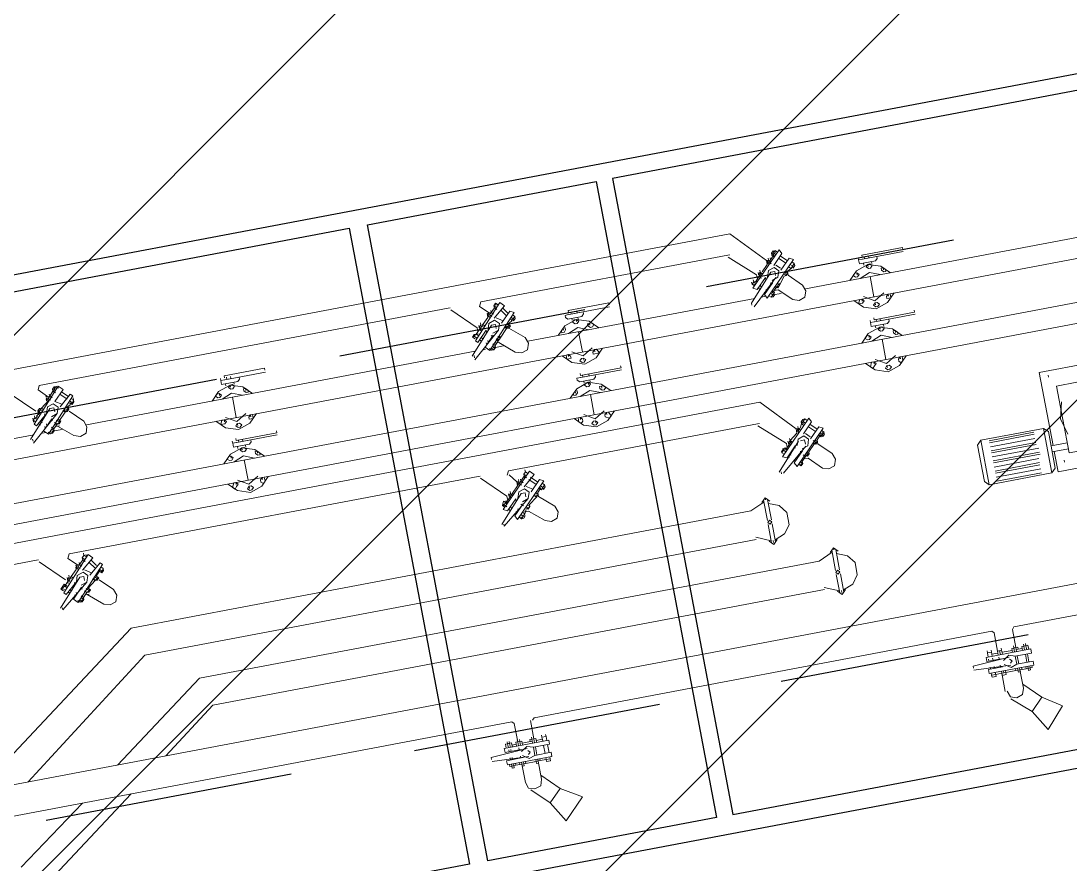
# Model space of a CAD drawing. Extents: x 407440 to 411585, y 6041728 to 6045069.
# Drawn here: x 410378.45 to 410407.67, y 6044290.79 to 6044314.26 of the extents above; entities that cross this region are included whole.
import ezdxf

# ---------------------------------------------------------------- set-up
doc = ezdxf.new("R2010")
doc.units = 0
doc.header["$LTSCALE"] = 5
doc.linetypes.add('foc-TIELINE', pattern=[1.875, 1.25, -0.625])
doc.layers.add('C-WS-T', color=13, linetype='Continuous', lineweight=9)
doc.layers.add('P-PROPOSED-EXISTING-H', color=59, linetype='Continuous')
doc.layers.add('T-TIE', color=201, linetype='foc-TIELINE')
doc.styles.add('80CG', font='ARIALN.TTF', dxfattribs={"height": 10})
doc.dimstyles.new('Compass 5 000', dxfattribs={"dimscale": 5, "dimtxt": 9, "dimasz": 2, "dimexe": 0.2, "dimexo": 0.0625, "dimgap": 0.5, "dimtad": 0, "dimtih": 1, "dimtoh": 1, "dimzin": 0, "dimdsep": 46, "dimtxsty": '80CG', "dimcen": 0.1, "dimse1": 1, "dimse2": 1, "dimclrd": 256, "dimclrt": 256, "dimaunit": 1, "dimadec": 4, "dimazin": 0, "dimtfac": 0.06, "dimtofl": 0, "dimtmove": 0, "dimatfit": 1, "dimfxl": 0.2, "dimtolj": 1, "dimtzin": 0, "dimlwd": -1, "dimarcsym": 0})

# ---------------------------------------------------------------- blocks, each defined once
blk = doc.blocks.new('P-RIG-877')
at = {"layer": 'T-TIE', "linetype": 'ByBlock', "lineweight": 25}
for points in [[(-6.8196, -25.5561), (-5.7404, -25.5561), (-5.7404, -13.2258), (-9.5405, -13.2258), (-9.5405, -25.5561), (-8.4613, -25.5561)], [(-8.7598, -16.406), (-8.7598, -15.0053)], [(-6.5211, -15.0053), (-6.5211, -16.406)], [(-8.7598, -18.484), (-8.7598, -17.0948)], [(-6.5211, -17.0948), (-6.5211, -18.484)], [(-8.7598, -20.5735), (-8.7598, -19.1843)], [(-6.5211, -19.1843), (-6.5211, -20.5735)]]:
    blk.add_lwpolyline(points, dxfattribs=at)
for points in [[(-5.8437, -16.8078), (-5.8437, -13.3291), (-9.4486, -13.3291), (-9.4486, -16.8078)], [(-5.8437, -18.197), (-9.4486, -18.197), (-9.4486, -16.8996), (-5.8437, -16.8996)], [(-5.8437, -22.2611), (-9.4486, -22.2611), (-9.4486, -18.3003), (-5.8437, -18.3003)]]:
    blk.add_lwpolyline(points, close=True, dxfattribs=at)
at = {"layer": 'T-TIE', "linetype": 'ByBlock', "lineweight": 5}
for points in [[(-8.645, -15.8664), (-8.645, -13.3291)], [(-8.5302, -22.0889), (-8.5302, -13.3291)], [(-8.2891, -22.0545), (-8.2891, -13.3291)], [(-8.1743, -21.9397), (-8.1743, -13.3291)], [(-7.5314, -14.592), (-7.5314, -14.6839)], [(-7.4969, -14.6839), (-7.4969, -14.592)], [(-7.3821, -14.7068), (-7.4051, -14.6839), (-7.6117, -14.6839), (-7.6347, -14.7068)], [(-7.6347, -15.0627), (-7.3821, -15.0627), (-7.3821, -14.7068), (-7.6347, -14.7068), (-7.6347, -15.0627), (-7.6117, -15.0857), (-7.4051, -15.0857), (-7.3821, -15.0627)], [(-7.6232, -15.0168), (-7.6232, -14.7642)], [(-7.6117, -15.0168), (-7.6117, -14.7642)], [(-7.5888, -15.0168), (-7.5888, -14.7642)], [(-7.5658, -15.0168), (-7.5658, -14.7642)], [(-7.5543, -15.0168), (-7.5543, -14.7642)], [(-7.5314, -15.0168), (-7.5314, -14.7527)], [(-7.5084, -15.0168), (-7.5084, -14.7527)], [(-7.4969, -15.0168), (-7.4969, -14.7527)], [(-7.474, -15.0168), (-7.474, -14.7642)], [(-7.451, -15.0168), (-7.451, -14.7642)], [(-7.4395, -15.0168), (-7.4395, -14.7642)], [(-7.4166, -15.0168), (-7.4166, -14.7642)], [(-7.3936, -15.0168), (-7.3936, -14.7642)], [(-6.4637, -15.0512), (-6.4407, -15.0512), (-6.4637, -15.0512), (-6.4637, -15.0168)], [(-6.4177, -15.1775), (-6.4177, -15.2579), (-6.4407, -15.2579), (-6.4407, -15.0053), (-6.4177, -15.0053), (-6.4177, -15.0972)], [(-6.3718, -15.0972), (-6.3718, -15.0053), (-6.3488, -15.0053), (-6.3488, -15.2579), (-6.3718, -15.2579), (-6.3718, -15.1775)], [(-6.3488, -15.0972), (-6.3374, -15.0972), (-6.3259, -15.0972), (-6.3259, -15.0857), (-6.3374, -15.0857), (-6.3374, -15.0512), (-6.3374, -15.0168), (-6.3488, -15.0168), (-6.3374, -15.0168)], [(-6.257, -15.0857), (-6.1652, -14.9938)], [(-6.5785, -15.0742), (-6.567, -15.0857), (-6.4637, -15.0857), (-6.4407, -15.0857)], [(-6.4637, -15.0283), (-6.4751, -15.0283)], [(-6.4637, -15.0398), (-6.4751, -15.0398)], [(-6.4407, -15.0398), (-6.4637, -15.0398), (-6.4637, -15.0283), (-6.4407, -15.0283)], [(-6.4522, -15.166), (-6.4522, -15.1086), (-6.4637, -15.1086), (-6.4637, -15.0742), (-6.4522, -15.0742)], [(-6.4522, -15.0857), (-6.4522, -15.0512), (-6.4407, -15.0512)], [(-6.3718, -15.0283), (-6.4177, -15.0283)], [(-6.3718, -15.0398), (-6.4177, -15.0398)], [(-6.3488, -15.0283), (-6.3374, -15.0283), (-6.3259, -15.0283), (-6.3259, -15.0398), (-6.3374, -15.0398), (-6.3488, -15.0398)], [(-6.3374, -15.0512), (-6.3488, -15.0512)], [(-6.3488, -15.0742), (-6.3374, -15.0742), (-6.3374, -15.1086)], [(-6.1881, -15.166), (-6.0963, -15.0627)], [(-6.4751, -15.0857), (-6.4637, -15.0857), (-6.4637, -15.0972), (-6.4407, -15.0972)], [(-6.4637, -15.0972), (-6.4751, -15.0972)], [(-6.4637, -15.1086), (-6.4407, -15.1086)], [(-6.3833, -15.166), (-6.3603, -15.1316), (-6.3718, -15.0972), (-6.4177, -15.0972), (-6.4292, -15.1316), (-6.4062, -15.166)], [(-6.3718, -15.0857), (-6.4177, -15.0857)], [(-6.3948, -15.3383), (-6.4062, -15.3383), (-6.4177, -15.1316)], [(-6.3833, -15.1316), (-6.3948, -15.1201), (-6.4062, -15.1316)], [(-6.3718, -15.1316), (-6.3833, -15.3383)], [(-6.234, -15.1775), (-6.1996, -15.166), (-6.1881, -15.1316), (-6.1996, -15.0972), (-6.234, -15.0857), (-6.3374, -15.0857), (-6.3488, -15.0857)], [(-6.3488, -15.1086), (-6.3374, -15.1086), (-6.3374, -15.166), (-6.3259, -15.166), (-6.3259, -15.189), (-6.3374, -15.189), (-6.3374, -15.2234), (-6.3488, -15.2234)], [(-6.5785, -15.2005), (-6.567, -15.189), (-6.4637, -15.189), (-6.4637, -15.166), (-6.4407, -15.166)], [(-6.4751, -15.189), (-6.4637, -15.189), (-6.4637, -15.166), (-6.4751, -15.166)], [(-6.4637, -15.1775), (-6.4407, -15.1775)], [(-6.4637, -15.189), (-6.4407, -15.189), (-6.4637, -15.189)], [(-6.4407, -15.2234), (-6.4522, -15.2234), (-6.4522, -15.189)], [(-6.4177, -15.189), (-6.4292, -15.189)], [(-6.3718, -15.189), (-6.3833, -15.189)], [(-6.234, -15.189), (-6.3374, -15.189), (-6.3488, -15.189), (-6.3374, -15.189), (-6.3374, -15.166), (-6.3488, -15.166)], [(-6.3488, -15.1775), (-6.3374, -15.1775)], [(-6.4637, -15.2234), (-6.4751, -15.2234)], [(-6.4637, -15.2464), (-6.4751, -15.2464)], [(-6.4407, -15.2234), (-6.4637, -15.2234), (-6.4407, -15.2234)], [(-6.4637, -15.2464), (-6.4407, -15.2464), (-6.4637, -15.2464)], [(-6.4177, -15.2234), (-6.4292, -15.2234)], [(-6.4177, -15.2464), (-6.4292, -15.2464)], [(-6.3718, -15.2234), (-6.3833, -15.2234)], [(-6.3718, -15.2464), (-6.3833, -15.2464)], [(-6.3374, -15.2234), (-6.3488, -15.2234), (-6.3374, -15.2234)], [(-8.7713, -15.2923), (-8.7713, -15.5219)], [(-8.7483, -15.5219), (-8.7483, -15.2923)], [(-8.4039, -15.2923), (-8.4039, -15.5219)], [(-8.3924, -15.5219), (-8.3924, -15.2923)], [(-8.7483, -15.5449), (-8.7483, -15.4416), (-8.7368, -15.4416), (-8.7254, -15.4531), (-8.7254, -15.5449), (-8.7483, -15.5449), (-8.7598, -15.5449)], [(-8.7254, -15.476), (-8.7139, -15.476)], [(-8.3924, -15.5449), (-8.3924, -15.4416), (-8.3809, -15.4416), (-8.3695, -15.4531), (-8.3695, -15.5449), (-8.3924, -15.5449), (-8.4039, -15.5449)], [(-8.3695, -15.476), (-8.358, -15.476)], [(-8.7254, -15.5219), (-8.7139, -15.5219)], [(-8.3695, -15.5219), (-8.358, -15.5219)], [(-8.668, -16.0386), (-8.668, -16.0156), (-8.5991, -15.9467), (-8.5876, -15.9123), (-8.5991, -15.8778), (-8.6335, -15.8664), (-8.668, -15.8778), (-8.7368, -15.9467), (-8.7483, -15.9467), (-8.7598, -15.9467), (-8.7713, -15.9238), (-8.7828, -15.9353)], [(-7.7151, -16.0501), (-7.7151, -16.0271), (-7.6462, -15.9582), (-7.6347, -15.9238), (-7.6462, -15.8893), (-7.6806, -15.8778), (-7.7151, -15.8893), (-7.7839, -15.9582), (-7.7954, -15.9582), (-7.8069, -15.9697)], [(-6.9573, -15.9697), (-6.9803, -15.9123), (-7.0262, -15.8778), (-7.0951, -15.8778), (-7.141, -15.9123), (-7.164, -15.9697)], [(-8.8516, -15.9697), (-8.8172, -15.9353)], [(-8.8402, -15.9812), (-8.8057, -15.9467)], [(-8.7139, -16.0386), (-8.6565, -16.096), (-8.6335, -16.0845), (-8.8172, -15.9008), (-8.8287, -15.9238), (-8.7713, -15.9812)], [(-8.7713, -15.9238), (-8.7828, -15.9353), (-8.7713, -15.9238), (-8.7942, -15.9008), (-8.8057, -15.9123)], [(-8.7942, -15.9008), (-8.7828, -15.9008), (-8.7713, -15.9123), (-8.7828, -15.9123), (-8.7942, -15.9238)], [(-8.7598, -15.9467), (-8.7598, -15.9467)], [(-8.7368, -15.9582), (-8.7483, -15.9582), (-8.7598, -15.9582), (-8.7483, -15.9467), (-8.7368, -15.9582), (-8.7483, -15.9467), (-8.7598, -15.9467)], [(-7.8987, -15.9812), (-7.8643, -15.9467)], [(-7.761, -16.0501), (-7.7036, -16.1075), (-7.6806, -16.096), (-7.8643, -15.9123), (-7.8758, -15.9353), (-7.8184, -15.9927)], [(-7.8184, -15.9353), (-7.8299, -15.9467), (-7.8184, -15.9353), (-7.8413, -15.9123), (-7.8528, -15.9238)], [(-7.8299, -15.9353), (-7.8184, -15.9238), (-7.8299, -15.9123), (-7.8413, -15.9238)], [(-7.8299, -15.9238), (-7.8413, -15.9353)], [(-7.7839, -15.9812), (-7.7954, -15.9582), (-7.8069, -15.9582), (-7.8299, -15.9353), (-7.8299, -15.9467)], [(-8.8057, -16.0156), (-8.8631, -15.9582), (-8.8861, -15.9697)], [(-8.8746, -15.9812), (-8.8861, -15.9927), (-8.8746, -15.9812)], [(-8.8746, -15.9812), (-8.8861, -15.9927), (-8.8746, -16.0041), (-8.8631, -15.9927)], [(-8.8631, -16.0041), (-8.8746, -16.0156), (-8.8861, -16.0041), (-8.8746, -15.9927)], [(-8.8746, -16.0041), (-8.8631, -16.0156), (-8.8516, -16.0041), (-8.8631, -16.0156), (-8.8746, -16.0156)], [(-8.8516, -16.0041), (-8.8631, -16.0041), (-8.8402, -16.0271), (-8.8287, -16.0386), (-8.8172, -16.0271)], [(-8.8057, -16.0041), (-8.7828, -15.9812)], [(-8.7254, -16.0386), (-8.7368, -16.0041), (-8.7713, -15.9927), (-8.7942, -16.0156), (-8.7828, -16.0501), (-8.7483, -16.0615)], [(-8.7024, -16.0041), (-8.6909, -16.0041), (-8.6794, -16.0156), (-8.6909, -16.0271), (-8.6794, -16.0271), (-8.6909, -16.0041), (-8.7024, -16.0156), (-8.6909, -16.0041), (-8.7368, -15.9697), (-8.7368, -15.9582), (-8.7483, -15.9697)], [(-8.645, -16.0501), (-8.645, -16.0041)], [(-7.8528, -16.0271), (-7.9102, -15.9697), (-7.9332, -15.9812)], [(-7.9217, -15.9927), (-7.9332, -16.0041), (-7.9217, -15.9927)], [(-7.9217, -15.9927), (-7.9332, -16.0041)], [(-7.9102, -16.0156), (-7.9217, -16.0271), (-7.9332, -16.0156), (-7.9332, -16.0041), (-7.9217, -16.0156), (-7.9102, -16.0041)], [(-7.8873, -15.9927), (-7.8528, -15.9582)], [(-7.8528, -16.0156), (-7.8299, -15.9927)], [(-7.7725, -16.0501), (-7.7839, -16.0156), (-7.8184, -16.0041), (-7.8413, -16.0271), (-7.8299, -16.0615), (-7.7954, -16.073)], [(-7.8069, -15.9582), (-7.8069, -15.9582)], [(-7.7839, -15.9697), (-7.7954, -15.9582), (-7.8069, -15.9582)], [(-7.8069, -15.9812), (-7.7954, -15.9697), (-7.7839, -15.9697), (-7.7954, -15.9812), (-7.7839, -15.9812), (-7.7495, -16.0156), (-7.738, -16.0156), (-7.7265, -16.0271), (-7.738, -16.0386)], [(-7.1755, -15.9582), (-7.1984, -15.9812), (-7.1755, -16.0041)], [(-7.1869, -15.9812), (-7.1984, -15.9812)], [(-7.0721, -15.9697), (-7.1869, -15.9697)], [(-7.1869, -15.9927), (-7.0721, -15.9927)], [(-7.1755, -15.9927), (-7.141, -16.073)], [(-7.0492, -15.9697), (-6.9458, -15.9697)], [(-6.9458, -15.9927), (-7.0492, -15.9927)], [(-6.9918, -16.073), (-6.9573, -15.9927)], [(-6.9573, -16.0041), (-6.9344, -15.9812), (-6.9573, -15.9582)], [(-6.9458, -15.9812), (-6.9573, -15.9812)], [(-9.0239, -16.2223), (-8.8402, -16.0501), (-8.8402, -16.0386), (-8.8287, -16.0271)], [(-8.8402, -16.0271), (-8.8516, -16.0271)], [(-8.8516, -16.0386), (-8.8402, -16.0386), (-8.8287, -16.0501), (-8.8172, -16.0501), (-8.7828, -16.0845)], [(-8.8402, -16.0271), (-8.8402, -16.0271)], [(-8.8287, -16.0501), (-8.8402, -16.0501)], [(-8.8287, -16.0386), (-8.8287, -16.0501), (-8.8172, -16.0386)], [(-8.6105, -16.1763), (-8.622, -16.1763), (-8.7713, -16.0386), (-8.7713, -16.0156), (-8.7483, -16.0156)], [(-8.5991, -16.1649), (-8.7368, -16.0156)], [(-8.7139, -16.0501), (-8.7024, -16.0501)], [(-8.6794, -16.0156), (-8.6909, -16.0156)], [(-8.6565, -16.0615), (-8.645, -16.0501), (-8.645, -16.0386), (-8.6335, -16.0501), (-8.6335, -16.0615), (-8.6565, -16.0386), (-8.668, -16.0501), (-8.6565, -16.0501), (-8.6794, -16.0271)], [(-8.6335, -16.0615), (-8.645, -16.073), (-8.6335, -16.0615)], [(-8.071, -16.2338), (-7.8873, -16.0615), (-7.8873, -16.0501), (-7.8758, -16.0615), (-7.8873, -16.0615)], [(-7.9217, -16.0156), (-7.9102, -16.0271), (-7.8987, -16.0156), (-7.9102, -16.0271), (-7.8873, -16.0386), (-7.8873, -16.0501), (-7.8987, -16.0501)], [(-7.9217, -16.0271), (-7.9102, -16.0271), (-7.8987, -16.0156)], [(-7.8873, -16.0386), (-7.8873, -16.0386)], [(-7.8758, -16.0386), (-7.8873, -16.0501), (-7.8643, -16.0501), (-7.8758, -16.0615), (-7.8758, -16.0501)], [(-7.8758, -16.0615), (-7.8643, -16.0615), (-7.8299, -16.1075), (-7.8184, -16.1189), (-7.8299, -16.1189)], [(-7.7954, -16.0271), (-7.8184, -16.0271), (-7.8184, -16.0501)], [(-7.8184, -16.0615), (-7.6691, -16.1993)], [(-7.6576, -16.1763), (-7.7839, -16.0271)], [(-7.761, -16.0615), (-7.7495, -16.0615)], [(-7.7265, -16.0271), (-7.738, -16.0271), (-7.7495, -16.0271), (-7.738, -16.0156), (-7.7265, -16.0386), (-7.738, -16.0501)], [(-7.7036, -16.073), (-7.6921, -16.0615), (-7.6806, -16.073), (-7.7036, -16.0615), (-7.7151, -16.0615), (-7.7036, -16.0615), (-7.7265, -16.0386)], [(-7.6921, -16.0615), (-7.7036, -16.0615)], [(-8.7483, -16.1189), (-8.7713, -16.1189), (-8.8976, -16.2567)], [(-8.7598, -16.096), (-8.7713, -16.1075), (-8.7828, -16.096), (-8.7942, -16.096)], [(-8.7713, -16.1075), (-8.7828, -16.1075)], [(-8.7483, -16.096), (-8.7598, -16.1075), (-8.7713, -16.096)], [(-8.7598, -16.1075), (-8.7368, -16.1304), (-8.7368, -16.1189), (-8.7368, -16.1304), (-8.7368, -16.1419), (-8.7254, -16.1304)], [(-8.7024, -16.1534), (-8.6909, -16.1304), (-8.7483, -16.073), (-8.7368, -16.073)], [(-8.7139, -16.1075), (-8.7024, -16.1075)], [(-8.7024, -16.1189), (-8.6909, -16.1189)], [(-8.6794, -16.0845), (-8.6794, -16.073)], [(-8.668, -16.096), (-8.668, -16.0845)], [(-8.645, -16.1189), (-8.645, -16.096)], [(-7.7954, -16.1304), (-7.8184, -16.1304), (-7.9447, -16.2682)], [(-7.8299, -16.1075), (-7.8413, -16.1075)], [(-7.8069, -16.1075), (-7.8184, -16.1189), (-7.8069, -16.1189), (-7.8184, -16.1075)], [(-7.8069, -16.1189), (-7.7839, -16.1419), (-7.7839, -16.1304), (-7.7954, -16.1419), (-7.7839, -16.1534), (-7.7725, -16.1419)], [(-7.7495, -16.1649), (-7.738, -16.1419), (-7.7954, -16.0845)], [(-7.7839, -16.096), (-7.7839, -16.0845)], [(-7.761, -16.1189), (-7.7495, -16.1189)], [(-7.7495, -16.1304), (-7.738, -16.1304)], [(-7.7265, -16.096), (-7.7265, -16.0845)], [(-7.7151, -16.1075), (-7.7151, -16.096)], [(-7.6806, -16.073), (-7.6921, -16.0845), (-7.6806, -16.073)], [(-7.6806, -16.073), (-7.6921, -16.073)], [(-8.7483, -16.1419), (-8.7368, -16.1419), (-8.7254, -16.1534), (-8.7368, -16.1534)], [(-8.7368, -16.1419), (-8.7254, -16.1534), (-8.7139, -16.1419), (-8.7254, -16.1419)], [(-8.645, -17.4392), (-8.645, -16.1534)], [(-7.7725, -16.1649), (-7.761, -16.1534), (-7.7725, -16.1649), (-7.7839, -16.1534), (-7.7954, -16.1534), (-7.7725, -16.1649), (-7.7839, -16.1649)], [(-7.6576, -16.1878), (-7.6691, -16.1878)], [(-8.909, -16.2452), (-8.909, -16.2567)], [(-7.3017, -16.2912), (-7.3247, -16.2338), (-7.3706, -16.1993), (-7.4395, -16.1993), (-7.4854, -16.2338), (-7.5084, -16.2912)], [(-7.9561, -16.2567), (-7.9561, -16.2682)], [(-7.5199, -16.2797), (-7.5428, -16.3026), (-7.5199, -16.3256)], [(-7.5314, -16.3026), (-7.5428, -16.3026)], [(-7.4166, -16.2912), (-7.5314, -16.2912)], [(-7.3936, -16.2912), (-7.2903, -16.2912)], [(-7.3017, -16.3256), (-7.2788, -16.3026), (-7.3017, -16.2797)], [(-7.2903, -16.3026), (-7.3017, -16.3026)], [(-7.5314, -16.3141), (-7.4166, -16.3141)], [(-7.5199, -16.3141), (-7.4854, -16.3945)], [(-7.2903, -16.3141), (-7.3936, -16.3141)], [(-7.3362, -16.3945), (-7.3017, -16.3141)], [(-8.7713, -16.957), (-8.7713, -17.1867)], [(-8.7483, -17.1867), (-8.7483, -16.957)], [(-8.4039, -16.957), (-8.4039, -17.1867)], [(-8.3924, -17.1867), (-8.3924, -16.957)], [(-8.7254, -17.1407), (-8.7139, -17.1407)], [(-8.7254, -17.1752), (-8.7139, -17.1752)], [(-8.3695, -17.1407), (-8.358, -17.1407)], [(-8.3695, -17.1752), (-8.358, -17.1752)], [(-8.668, -17.6229), (-8.668, -17.6), (-8.5991, -17.5196), (-8.5876, -17.4852), (-8.5991, -17.4507), (-8.6335, -17.4392), (-8.668, -17.4507), (-8.7368, -17.5311), (-8.7483, -17.5311), (-8.7483, -17.5426), (-8.7368, -17.5426), (-8.7483, -17.554)], [(-7.7151, -17.6344), (-7.7151, -17.6114), (-7.6462, -17.5311), (-7.6347, -17.4966), (-7.6462, -17.4622), (-7.6806, -17.4507), (-7.7151, -17.4622), (-7.7839, -17.5426), (-7.7954, -17.5426), (-7.8069, -17.554), (-7.7954, -17.5426), (-7.8069, -17.5426), (-7.8299, -17.5196), (-7.8299, -17.5311)], [(-8.8057, -17.6), (-8.8631, -17.5311), (-8.8861, -17.554)], [(-8.8516, -17.5426), (-8.8172, -17.5196)], [(-8.8402, -17.554), (-8.8057, -17.5311)], [(-8.7139, -17.6229), (-8.6565, -17.6803), (-8.6335, -17.6574), (-8.8172, -17.4852), (-8.8287, -17.5081), (-8.7713, -17.5655)], [(-8.7598, -17.5311), (-8.7713, -17.5081), (-8.7828, -17.5081), (-8.7713, -17.5081), (-8.7942, -17.4852), (-8.8057, -17.4966)], [(-8.7942, -17.4852), (-8.7828, -17.4852), (-8.7713, -17.4966), (-8.7828, -17.4966), (-8.7942, -17.5081)], [(-8.7828, -17.5081), (-8.7713, -17.5081)], [(-8.7368, -17.5426), (-8.7368, -17.5311), (-8.7483, -17.5196), (-8.7483, -17.5311), (-8.7598, -17.5311), (-8.7483, -17.5196), (-8.7483, -17.5311), (-8.7368, -17.5426), (-8.6909, -17.5885), (-8.6794, -17.6), (-8.6909, -17.6)], [(-8.7598, -17.5311), (-8.7598, -17.5311)], [(-7.8987, -17.5655), (-7.8643, -17.5311)], [(-7.761, -17.6344), (-7.7036, -17.6918), (-7.6806, -17.6803), (-7.8643, -17.4966), (-7.8758, -17.5196), (-7.8184, -17.577)], [(-7.8184, -17.5196), (-7.8299, -17.5311), (-7.8184, -17.5196), (-7.8413, -17.4966), (-7.8528, -17.5081)], [(-7.8413, -17.4966), (-7.8299, -17.4966), (-7.8184, -17.5081), (-7.8299, -17.5081), (-7.8413, -17.5196)], [(-8.8746, -17.5655), (-8.8861, -17.577), (-8.8746, -17.5655)], [(-8.8746, -17.5655), (-8.8861, -17.577), (-8.8746, -17.577)], [(-8.8516, -17.577), (-8.8631, -17.5885), (-8.8746, -17.5885), (-8.8861, -17.577), (-8.8746, -17.5885), (-8.8631, -17.577)], [(-8.8631, -17.5885), (-8.8746, -17.5885), (-8.8631, -17.5885), (-8.8516, -17.577), (-8.8631, -17.5885), (-8.8402, -17.6114), (-8.8402, -17.6229), (-8.8287, -17.6344), (-8.8172, -17.6344), (-8.7828, -17.6688)], [(-8.8057, -17.5885), (-8.7828, -17.554)], [(-8.7254, -17.6229), (-8.7368, -17.5885), (-8.7713, -17.577), (-8.7942, -17.6), (-8.7828, -17.6344), (-8.7483, -17.6459)], [(-8.5991, -17.7492), (-8.7368, -17.5885)], [(-8.7024, -17.6), (-8.6909, -17.5885), (-8.7024, -17.5885), (-8.6909, -17.5885), (-8.6794, -17.6), (-8.6565, -17.6229), (-8.668, -17.6344), (-8.6565, -17.6229), (-8.6335, -17.6344), (-8.6335, -17.6459), (-8.645, -17.6574)], [(-8.645, -17.6229), (-8.645, -17.577)], [(-7.9217, -17.577), (-7.9332, -17.5885), (-7.9447, -17.5885)], [(-7.8528, -17.6114), (-7.9102, -17.5426), (-7.9332, -17.5655)], [(-7.9217, -17.577), (-7.9332, -17.5885), (-7.9217, -17.577)], [(-7.8987, -17.5885), (-7.9102, -17.6), (-7.9217, -17.6), (-7.9332, -17.5885), (-7.9217, -17.6), (-7.9102, -17.5885)], [(-7.8873, -17.577), (-7.8528, -17.5426)], [(-7.8528, -17.6), (-7.8299, -17.5655)], [(-7.7725, -17.6344), (-7.7839, -17.6), (-7.8184, -17.5885), (-7.8413, -17.6114), (-7.8299, -17.6459), (-7.7954, -17.6574)], [(-7.8069, -17.5426), (-7.8069, -17.5426)], [(-7.7954, -17.5426), (-7.8069, -17.5426)], [(-7.738, -17.6), (-7.7265, -17.6114), (-7.738, -17.6), (-7.7495, -17.6114), (-7.738, -17.6), (-7.7495, -17.6), (-7.7839, -17.554), (-7.7954, -17.5426), (-7.7839, -17.554), (-7.7954, -17.554), (-7.7839, -17.554), (-7.7954, -17.5655)], [(-8.909, -17.6574), (-8.8861, -17.6688), (-8.8402, -17.6229), (-8.8402, -17.6344), (-8.8287, -17.6344)], [(-8.8402, -17.6114), (-8.8516, -17.6114)], [(-8.8287, -17.6), (-8.8402, -17.6114), (-8.8287, -17.6229), (-8.8172, -17.6114)], [(-8.8402, -17.6114), (-8.8402, -17.6114)], [(-8.8287, -17.6229), (-8.8287, -17.6344), (-8.8172, -17.6229)], [(-8.7483, -17.6), (-8.7713, -17.6), (-8.7713, -17.6229), (-8.622, -17.7607)], [(-8.7139, -17.6344), (-8.7024, -17.6229)], [(-8.6909, -17.6114), (-8.6794, -17.6), (-8.6794, -17.6114)], [(-8.6565, -17.6229), (-8.645, -17.6229), (-8.6335, -17.6344), (-8.645, -17.6459)], [(-8.6565, -17.6344), (-8.645, -17.6344)], [(-8.6335, -17.6459), (-8.6335, -17.6344)], [(-7.9332, -17.6803), (-7.8873, -17.6459), (-7.8873, -17.6344), (-7.8758, -17.6459), (-7.8873, -17.6459)], [(-7.9102, -17.6), (-7.9217, -17.6), (-7.9102, -17.6), (-7.8987, -17.6), (-7.9102, -17.6), (-7.8873, -17.6229), (-7.8987, -17.6229)], [(-7.8873, -17.6344), (-7.8987, -17.6344)], [(-7.8758, -17.6114), (-7.8873, -17.6229), (-7.8758, -17.6344), (-7.8643, -17.6229)], [(-7.8873, -17.6229), (-7.8873, -17.6229)], [(-7.8758, -17.6344), (-7.8758, -17.6459), (-7.8643, -17.6344)], [(-7.8758, -17.6459), (-7.8643, -17.6459), (-7.8299, -17.6803)], [(-7.7954, -17.6114), (-7.8184, -17.6114), (-7.8184, -17.6344), (-7.6691, -17.7722)], [(-7.7839, -17.6), (-7.6576, -17.7607), (-7.6691, -17.7607)], [(-7.761, -17.6459), (-7.7495, -17.6344)], [(-7.7265, -17.6114), (-7.738, -17.6229), (-7.7265, -17.6114)], [(-7.7265, -17.6114), (-7.738, -17.6114)], [(-7.7036, -17.6574), (-7.6921, -17.6459), (-7.6921, -17.6344), (-7.6806, -17.6459), (-7.6806, -17.6574), (-7.7036, -17.6344), (-7.7151, -17.6459), (-7.7036, -17.6344), (-7.7265, -17.6229)], [(-8.7483, -17.7033), (-8.7713, -17.7033), (-8.8976, -17.8296)], [(-8.7598, -17.6803), (-8.7713, -17.6918), (-8.7828, -17.6803), (-8.7942, -17.6803)], [(-8.7713, -17.6574), (-8.7828, -17.6688), (-8.7713, -17.6803), (-8.7713, -17.6688)], [(-8.7713, -17.6918), (-8.7828, -17.6918)], [(-8.7483, -17.6803), (-8.7598, -17.6918), (-8.7713, -17.6803)], [(-8.7598, -17.6918), (-8.7368, -17.7148), (-8.7368, -17.7033), (-8.7368, -17.7148), (-8.7254, -17.7033)], [(-8.7024, -17.7262), (-8.6909, -17.7148), (-8.7483, -17.6574), (-8.7368, -17.6574)], [(-8.7139, -17.6918), (-8.7024, -17.6803)], [(-8.7024, -17.7033), (-8.6909, -17.6918)], [(-8.6794, -17.6574), (-8.6909, -17.6574)], [(-8.668, -17.6688), (-8.6794, -17.6688)], [(-8.645, -17.6918), (-8.645, -17.6803)], [(-7.9561, -17.6803), (-7.9332, -17.6918)], [(-7.8184, -17.6918), (-7.8069, -17.7033), (-7.8069, -17.6918), (-7.8184, -17.7033), (-7.8299, -17.6918), (-7.8413, -17.6918)], [(-7.8184, -17.7033), (-7.8299, -17.7033)], [(-7.8069, -17.7033), (-7.7839, -17.7262), (-7.7839, -17.7148), (-7.7954, -17.7262), (-7.7725, -17.7262)], [(-7.7495, -17.7492), (-7.738, -17.7262), (-7.7954, -17.6688), (-7.7839, -17.6688)], [(-7.761, -17.7033), (-7.7495, -17.7033)], [(-7.7265, -17.6688), (-7.738, -17.6688)], [(-7.7151, -17.6803), (-7.7265, -17.6803)], [(-7.6921, -17.6688), (-7.6806, -17.6574), (-7.6921, -17.6574)], [(-8.7139, -17.7262), (-8.7254, -17.7377), (-8.7368, -17.7148), (-8.7368, -17.7262), (-8.7254, -17.7377), (-8.7254, -17.7262), (-8.7139, -17.7148)], [(-8.645, -19.942), (-8.645, -17.7377)], [(-8.6105, -17.7492), (-8.622, -17.7492)], [(-7.7954, -17.7148), (-7.8184, -17.7148), (-7.9447, -17.8411)], [(-7.761, -17.7377), (-7.7725, -17.7492), (-7.7839, -17.7262), (-7.7954, -17.7377), (-7.7725, -17.7492), (-7.7725, -17.7377), (-7.761, -17.7262)], [(-7.7495, -17.7148), (-7.738, -17.7148)], [(-6.4751, -17.7722), (-6.4637, -17.7722), (-6.4637, -17.7492), (-6.4751, -17.7492)], [(-6.4407, -17.7492), (-6.4637, -17.7492), (-6.4407, -17.7492), (-6.4637, -17.7492), (-6.4637, -17.7722), (-6.4407, -17.7722), (-6.4522, -17.7722), (-6.4522, -17.8066), (-6.4637, -17.8066), (-6.4407, -17.8066)], [(-6.4177, -17.8985), (-6.4177, -17.9903), (-6.4407, -17.9903), (-6.4407, -17.7377), (-6.4177, -17.7377), (-6.4177, -17.8296)], [(-6.3718, -17.7492), (-6.4177, -17.7492)], [(-6.3718, -17.8296), (-6.3718, -17.7377), (-6.3488, -17.7377), (-6.3488, -17.9903), (-6.3718, -17.9903), (-6.3718, -17.8985)], [(-6.3488, -17.7492), (-6.3374, -17.7492), (-6.3488, -17.7492)], [(-6.3374, -17.7492), (-6.3259, -17.7492), (-6.3259, -17.7722), (-6.3374, -17.7722), (-6.3488, -17.7722), (-6.3374, -17.7722), (-6.3374, -17.8066), (-6.3488, -17.8066), (-6.3374, -17.8066), (-6.3374, -17.8411)], [(-6.3488, -17.7492), (-6.3374, -17.7492), (-6.3374, -17.7722)], [(-6.257, -17.8181), (-6.1652, -17.7262)], [(-6.5785, -17.7951), (-6.567, -17.8066)], [(-6.567, -17.8181), (-6.4637, -17.8181), (-6.4407, -17.8181)], [(-6.4751, -17.8181), (-6.4637, -17.8181), (-6.4637, -17.8296), (-6.4407, -17.8296)], [(-6.4522, -17.8411), (-6.4637, -17.8411), (-6.4637, -17.8066)], [(-6.3718, -17.7722), (-6.4177, -17.7722)], [(-6.3718, -17.8181), (-6.4177, -17.8181)], [(-6.3488, -17.7722), (-6.3374, -17.7722), (-6.3488, -17.7722)], [(-6.3488, -17.9099), (-6.3374, -17.9099), (-6.234, -17.9099), (-6.1996, -17.8985), (-6.1881, -17.864), (-6.1996, -17.8296), (-6.234, -17.8181), (-6.3374, -17.8181), (-6.3488, -17.8181)], [(-6.3374, -17.8181), (-6.3259, -17.8181), (-6.3259, -17.8296), (-6.3374, -17.8296)], [(-6.1881, -17.887), (-6.0963, -17.7951)], [(-8.909, -17.8296), (-8.909, -17.8411)], [(-7.9561, -17.8411), (-7.9561, -17.8525)], [(-6.4637, -17.8296), (-6.4751, -17.8296)], [(-6.4522, -17.887), (-6.4522, -17.8296)], [(-6.3833, -17.8985), (-6.3603, -17.864), (-6.3718, -17.8296), (-6.4177, -17.8296), (-6.4292, -17.864), (-6.4062, -17.8985)], [(-6.3948, -18.0707), (-6.4062, -18.0707), (-6.4177, -17.864)], [(-6.3833, -17.864), (-6.3948, -17.8525), (-6.4062, -17.864)], [(-6.3718, -17.864), (-6.3833, -18.0707)], [(-6.3488, -17.8296), (-6.3374, -17.8296), (-6.3374, -17.887)], [(-6.5785, -17.9214), (-6.567, -17.9099), (-6.4637, -17.9099), (-6.4407, -17.9099)], [(-6.4751, -17.9099), (-6.4637, -17.9099), (-6.4637, -17.8985), (-6.4407, -17.8985)], [(-6.4637, -17.8985), (-6.4751, -17.8985)], [(-6.4407, -17.887), (-6.4637, -17.887), (-6.4637, -17.9214), (-6.4407, -17.9214)], [(-6.4522, -17.9214), (-6.4522, -17.9444), (-6.4407, -17.9444), (-6.4637, -17.9444), (-6.4637, -17.9788), (-6.4407, -17.9788)], [(-6.4177, -17.9099), (-6.4292, -17.9099)], [(-6.3718, -17.9099), (-6.3833, -17.9099)], [(-6.3488, -17.9214), (-6.3374, -17.9214), (-6.3374, -17.887), (-6.3488, -17.887)], [(-6.3488, -17.8985), (-6.3374, -17.8985), (-6.3259, -17.8985), (-6.3259, -17.9099), (-6.3374, -17.9099)], [(-6.3374, -17.9214), (-6.3374, -17.9444), (-6.3488, -17.9444), (-6.3374, -17.9444), (-6.3374, -17.9788), (-6.3488, -17.9788)], [(-6.4637, -17.9559), (-6.4751, -17.9559)], [(-6.4637, -17.9673), (-6.4751, -17.9673)], [(-6.4407, -17.9559), (-6.4637, -17.9559), (-6.4637, -17.9673), (-6.4407, -17.9673)], [(-6.4177, -17.9559), (-6.4292, -17.9559)], [(-6.4177, -17.9673), (-6.4292, -17.9673)], [(-6.3718, -17.9559), (-6.3833, -17.9559)], [(-6.3718, -17.9673), (-6.3833, -17.9673)], [(-6.3488, -17.9559), (-6.3374, -17.9559), (-6.3259, -17.9559), (-6.3259, -17.9673), (-6.3374, -17.9673), (-6.3488, -17.9673)], [(-8.7713, -18.9088), (-8.7713, -19.1384)], [(-8.7483, -19.1384), (-8.7483, -18.9088)], [(-8.4039, -18.9088), (-8.4039, -19.1384)], [(-8.3924, -19.1384), (-8.3924, -18.9088)], [(-8.7483, -19.1613), (-8.7483, -19.058), (-8.7368, -19.058), (-8.7254, -19.0695), (-8.7254, -19.1613), (-8.7483, -19.1613), (-8.7598, -19.1613)], [(-8.7254, -19.0925), (-8.7139, -19.0925)], [(-8.3924, -19.1613), (-8.3924, -19.058), (-8.3809, -19.058), (-8.3695, -19.0695), (-8.3695, -19.1613), (-8.3924, -19.1613), (-8.4039, -19.1613)], [(-8.3695, -19.0925), (-8.358, -19.0925)], [(-8.7254, -19.1384), (-8.7139, -19.1384)], [(-8.3695, -19.1384), (-8.358, -19.1384)], [(-8.7024, -20.1257), (-8.7139, -20.1257), (-8.6565, -20.1831), (-8.6335, -20.1602), (-8.8172, -19.988), (-8.8287, -19.9994), (-8.7713, -20.0683)], [(-8.7828, -20.0109), (-8.7713, -19.9994), (-8.7942, -19.988), (-8.8057, -19.988)], [(-8.7713, -19.9994), (-8.7828, -19.988), (-8.7942, -19.988)], [(-8.668, -20.1028), (-8.5991, -20.0224), (-8.5876, -19.988), (-8.5991, -19.9535), (-8.6335, -19.942), (-8.668, -19.9535), (-8.7368, -20.0224)], [(-7.7151, -20.1142), (-7.6462, -20.0339), (-7.6347, -19.9994), (-7.6462, -19.965), (-7.6806, -19.9535), (-7.7151, -19.965), (-7.7839, -20.0339)], [(-8.7828, -20.0568), (-8.8057, -20.0913), (-8.8631, -20.0339), (-8.8861, -20.0568)], [(-8.8516, -20.0454), (-8.8172, -20.0109)], [(-8.8402, -20.0568), (-8.8057, -20.0224)], [(-8.7598, -20.0224), (-8.7483, -20.0224), (-8.7598, -20.0339), (-8.7713, -20.0109), (-8.7828, -20.0109), (-8.7713, -19.9994), (-8.7828, -19.9994), (-8.7942, -20.0109)], [(-8.7598, -20.0339), (-8.7598, -20.0339)], [(-8.7483, -20.0224), (-8.7483, -20.0339), (-8.7483, -20.0454), (-8.7368, -20.0454), (-8.7483, -20.0224), (-8.7368, -20.0339), (-8.7368, -20.0454)], [(-8.7483, -20.0339), (-8.7368, -20.0339)], [(-8.7483, -20.0568), (-8.7368, -20.0454), (-8.6909, -20.0913), (-8.7024, -20.1028)], [(-7.8528, -20.1142), (-7.9102, -20.0454), (-7.9332, -20.0683)], [(-7.8987, -20.0568), (-7.8643, -20.0339)], [(-7.8873, -20.0683), (-7.8528, -20.0454)], [(-7.7495, -20.1372), (-7.761, -20.1372), (-7.7036, -20.1946), (-7.6806, -20.1716), (-7.8643, -19.9994), (-7.8758, -20.0109), (-7.8184, -20.0798)], [(-7.8184, -20.0109), (-7.8299, -20.0109), (-7.8413, -20.0224), (-7.8299, -20.0224), (-7.8184, -20.0109), (-7.8299, -19.9994), (-7.8413, -19.9994), (-7.8528, -20.0109), (-7.8413, -19.9994), (-7.8528, -20.0109)], [(-7.8069, -20.0454), (-7.8299, -20.0224), (-7.8184, -20.0109), (-7.8413, -19.9994)], [(-7.8069, -20.0568), (-7.7954, -20.0454), (-7.7839, -20.0454), (-7.7954, -20.0339), (-7.7954, -20.0454)], [(-7.8069, -20.0454), (-7.8069, -20.0454)], [(-7.7954, -20.0339), (-7.7839, -20.0568), (-7.7495, -20.1028), (-7.738, -20.0913), (-7.7265, -20.1142), (-7.7036, -20.1372), (-7.7151, -20.1487), (-7.7036, -20.1372), (-7.6806, -20.1487), (-7.6806, -20.1602), (-7.6921, -20.1716)], [(-7.7839, -20.0568), (-7.7839, -20.0454)], [(-8.8861, -20.0683), (-8.8746, -20.0568), (-8.8861, -20.0683), (-8.8861, -20.0798), (-8.8746, -20.0683)], [(-8.8861, -20.0798), (-8.8746, -20.0798), (-8.8631, -20.0913), (-8.8746, -20.0913), (-8.8861, -20.0798), (-8.8631, -20.0798)], [(-8.8516, -20.0798), (-8.8631, -20.0913), (-8.8402, -20.1142), (-8.8402, -20.1257), (-8.8287, -20.1372)], [(-8.8287, -20.1028), (-8.8402, -20.1142), (-8.8287, -20.1257), (-8.8172, -20.1142)], [(-8.7254, -20.1257), (-8.7368, -20.0913), (-8.7713, -20.0798), (-8.7942, -20.1028), (-8.7828, -20.1372), (-8.7483, -20.1487), (-8.6909, -20.2176), (-8.7024, -20.229)], [(-8.7483, -20.1028), (-8.7713, -20.1028), (-8.7713, -20.1257), (-8.622, -20.2635)], [(-8.5991, -20.252), (-8.7368, -20.0913)], [(-8.7024, -20.0913), (-8.6909, -20.0798), (-8.6794, -20.1028), (-8.6565, -20.1257), (-8.668, -20.1372), (-8.6565, -20.1257), (-8.6335, -20.1372), (-8.6335, -20.1487), (-8.645, -20.1602)], [(-8.6794, -20.1028), (-8.6794, -20.0913), (-8.6909, -20.0798), (-8.6909, -20.0913)], [(-8.6909, -20.1142), (-8.6794, -20.1028), (-8.6794, -20.1142)], [(-8.668, -20.0913), (-8.668, -20.1142)], [(-8.645, -20.0798), (-8.645, -20.1257), (-8.6565, -20.1257)], [(-7.9332, -20.0913), (-7.9447, -20.0913)], [(-7.9217, -20.0798), (-7.9332, -20.0798)], [(-7.9217, -20.1028), (-7.9102, -20.1028), (-7.9217, -20.1028), (-7.9332, -20.0913), (-7.9217, -20.1028), (-7.9102, -20.0913)], [(-7.8987, -20.0913), (-7.9102, -20.1028), (-7.8873, -20.1257), (-7.8987, -20.1257)], [(-7.8528, -20.1028), (-7.8299, -20.0683)], [(-7.7725, -20.1372), (-7.7839, -20.1028), (-7.8184, -20.0913), (-7.8413, -20.1142), (-7.8299, -20.1487), (-7.7954, -20.1602), (-7.738, -20.229), (-7.7495, -20.2405)], [(-7.7954, -20.0568), (-7.7839, -20.0568), (-7.7954, -20.0683)], [(-7.7839, -20.1028), (-7.6576, -20.2635), (-7.6691, -20.2635)], [(-7.7265, -20.1142), (-7.7265, -20.1028), (-7.738, -20.0913), (-7.738, -20.1028), (-7.7495, -20.1142)], [(-7.7151, -20.1028), (-7.7151, -20.1257)], [(-8.909, -20.1602), (-8.8861, -20.1716), (-8.8402, -20.1257), (-8.8402, -20.1372)], [(-8.8402, -20.1142), (-8.8516, -20.1142)], [(-8.8402, -20.1142), (-8.8402, -20.1142)], [(-8.8172, -20.1372), (-8.8287, -20.1372), (-8.8287, -20.1257), (-8.8287, -20.1372), (-8.8172, -20.1257), (-8.7828, -20.1716), (-8.7713, -20.1831), (-8.7713, -20.1716)], [(-8.7483, -20.1831), (-8.7598, -20.1946), (-8.7713, -20.1831), (-8.7713, -20.1946), (-8.7828, -20.1831), (-8.7828, -20.1716), (-8.7713, -20.1602)], [(-8.7368, -20.1602), (-8.7483, -20.1602)], [(-8.6794, -20.1602), (-8.6909, -20.1602)], [(-8.6565, -20.1372), (-8.645, -20.1257), (-8.6335, -20.1372), (-8.645, -20.1487)], [(-8.6335, -20.1372), (-8.645, -20.1372)], [(-7.9561, -20.1716), (-7.9332, -20.1831), (-7.8873, -20.1372), (-7.8873, -20.1487)], [(-7.8758, -20.1142), (-7.8873, -20.1257), (-7.8758, -20.1372), (-7.8643, -20.1257)], [(-7.8873, -20.1257), (-7.8873, -20.1257)], [(-7.8873, -20.1257), (-7.8873, -20.1372), (-7.8758, -20.1487)], [(-7.8299, -20.1831), (-7.8643, -20.1487), (-7.8758, -20.1487), (-7.8758, -20.1372), (-7.8758, -20.1487), (-7.8643, -20.1372)], [(-7.7954, -20.1142), (-7.8184, -20.1142), (-7.8184, -20.1372), (-7.6691, -20.275)], [(-7.7265, -20.1142), (-7.738, -20.1257), (-7.7265, -20.1142)], [(-7.7036, -20.1487), (-7.6921, -20.1372), (-7.6806, -20.1487), (-7.6921, -20.1602)], [(-7.6921, -20.1372), (-7.7036, -20.1372)], [(-7.6806, -20.1487), (-7.6921, -20.1487)], [(-8.8976, -20.3324), (-8.7713, -20.2061)], [(-8.7483, -20.1946), (-8.7713, -20.1946), (-8.7598, -20.1831)], [(-8.7598, -20.1946), (-8.7368, -20.2061), (-8.7483, -20.2061)], [(-8.7483, -20.2176), (-8.7368, -20.2176), (-8.7254, -20.229), (-8.7368, -20.229)], [(-8.7139, -20.2176), (-8.7254, -20.229), (-8.7368, -20.2176), (-8.7254, -20.2061)], [(-8.7368, -20.2061), (-8.7368, -20.2176)], [(-8.7139, -20.1946), (-8.7024, -20.1831)], [(-8.7024, -20.2061), (-8.6909, -20.1946)], [(-8.668, -20.1716), (-8.6794, -20.1716)], [(-8.645, -20.1946), (-8.645, -20.1716)], [(-7.9447, -20.3439), (-7.8184, -20.2176)], [(-7.8299, -20.2061), (-7.8184, -20.2061), (-7.8299, -20.1946), (-7.8413, -20.1946)], [(-7.8184, -20.1716), (-7.8299, -20.1831), (-7.8184, -20.1946), (-7.8184, -20.1831)], [(-7.7954, -20.2061), (-7.8184, -20.2061), (-7.8069, -20.1946), (-7.8069, -20.2061), (-7.8184, -20.1946)], [(-7.8069, -20.2061), (-7.7839, -20.229), (-7.7839, -20.2176), (-7.7954, -20.229), (-7.7839, -20.229), (-7.7725, -20.2176)], [(-7.7839, -20.1716), (-7.7954, -20.1716)], [(-7.761, -20.2061), (-7.7495, -20.1946)], [(-7.7495, -20.2176), (-7.738, -20.2061)], [(-7.7265, -20.1716), (-7.738, -20.1716)], [(-7.7151, -20.1831), (-7.7265, -20.1831)], [(-8.7139, -20.229), (-8.7254, -20.229)], [(-8.645, -22.2037), (-8.645, -20.2405)], [(-8.6105, -20.252), (-8.622, -20.252)], [(-7.761, -20.2405), (-7.7725, -20.252), (-7.7839, -20.229), (-7.7954, -20.229), (-7.7725, -20.252), (-7.7725, -20.2405), (-7.761, -20.229)], [(-7.9561, -20.3439), (-7.9561, -20.3553)]]:
    blk.add_lwpolyline(points, dxfattribs=at)
at = {"layer": 'T-TIE', "linetype": 'ByBlock', "lineweight": 18}
for points in [[(-6.7507, -21.9282), (-6.7507, -13.3291)], [(-6.5785, -15.0742), (-6.5785, -13.3291)], [(-7.4969, -14.6724), (-7.3821, -14.6724), (-7.3821, -14.1098), (-7.9447, -14.1098), (-7.9447, -14.6724), (-7.5314, -14.6724)], [(-7.6002, -14.1902), (-7.474, -14.1902), (-7.474, -14.305), (-7.474, -14.4772), (-7.474, -14.592), (-7.8528, -14.592), (-7.8528, -14.4772)], [(-7.761, -14.5805), (-7.6691, -14.6035), (-7.5773, -14.5805)], [(-7.9102, -14.6265), (-7.9217, -14.6265)], [(-7.428, -14.6265), (-7.4395, -14.6265)], [(-6.5785, -17.7951), (-6.5785, -15.2005)], [(-8.7598, -15.2923), (-8.7713, -15.2923)], [(-8.4039, -15.2923), (-8.4154, -15.2923)], [(-8.645, -15.3842), (-8.6909, -15.4301), (-8.7139, -15.499), (-8.6909, -15.5679), (-8.645, -15.6138)], [(-8.668, -15.4186), (-8.6794, -15.4186)], [(-8.5302, -15.6138), (-8.4843, -15.5679), (-8.4613, -15.499), (-8.4843, -15.4301), (-8.5302, -15.3842)], [(-8.5187, -15.4186), (-8.5302, -15.4186)], [(-8.2891, -15.3842), (-8.335, -15.4301), (-8.358, -15.499), (-8.335, -15.5679), (-8.2891, -15.6138)], [(-8.312, -15.4186), (-8.3235, -15.4186)], [(-8.1743, -15.6138), (-8.1284, -15.5679), (-8.1054, -15.499), (-8.1284, -15.4301), (-8.1743, -15.3842)], [(-8.1628, -15.4186), (-8.1743, -15.4186)], [(-8.7483, -15.4875), (-8.7598, -15.4875)], [(-8.645, -15.4416), (-8.668, -15.499), (-8.645, -15.5564)], [(-8.5417, -15.5564), (-8.5072, -15.499), (-8.5417, -15.4416)], [(-8.3924, -15.4875), (-8.4039, -15.4875)], [(-8.2891, -15.4416), (-8.312, -15.499), (-8.2891, -15.5564)], [(-8.1858, -15.5564), (-8.1513, -15.499), (-8.1858, -15.4416)], [(-8.7598, -15.5219), (-8.7713, -15.5219)], [(-8.7483, -15.5105), (-8.7598, -15.5105)], [(-8.7024, -15.499), (-8.7139, -15.499)], [(-8.645, -15.499), (-8.5302, -15.499)], [(-8.4843, -15.499), (-8.4957, -15.499)], [(-8.4039, -15.5219), (-8.4154, -15.5219)], [(-8.3924, -15.5105), (-8.4039, -15.5105)], [(-8.3465, -15.499), (-8.358, -15.499)], [(-8.2891, -15.499), (-8.1743, -15.499)], [(-8.1284, -15.499), (-8.1398, -15.499)], [(-8.668, -15.5679), (-8.6794, -15.5679)], [(-8.5187, -15.5679), (-8.5302, -15.5679)], [(-8.312, -15.5679), (-8.3235, -15.5679)], [(-8.1628, -15.5679), (-8.1743, -15.5679)], [(-8.8861, -15.9697), (-8.7024, -16.1534)], [(-7.9332, -15.9812), (-7.7495, -16.1649)], [(-7.141, -16.073), (-7.141, -19.5861), (-6.7507, -20.1257)], [(-6.9803, -16.073), (-6.9803, -19.5402), (-6.7507, -19.8502)], [(-9.0239, -22.8352), (-9.0239, -16.2223)], [(-8.9435, -22.5252), (-8.1398, -22.5252), (-8.1398, -21.8708), (-8.071, -21.733), (-8.071, -16.2338)], [(-8.909, -17.6574), (-8.909, -16.2567)], [(-7.9561, -17.6803), (-7.9561, -16.2682)], [(-6.7507, -20.9179), (-7.4854, -19.9076), (-7.4854, -16.3945)], [(-7.3247, -16.3945), (-7.3247, -19.8617), (-6.7507, -20.6309)], [(-8.7598, -16.957), (-8.7713, -16.957)], [(-8.4039, -16.957), (-8.4154, -16.957)], [(-8.645, -17.0374), (-8.6909, -17.0833), (-8.7139, -17.1522), (-8.6909, -17.2211), (-8.645, -17.267)], [(-8.5302, -17.267), (-8.4843, -17.2211), (-8.4613, -17.1522), (-8.4843, -17.0833), (-8.5302, -17.0374)], [(-8.2891, -17.0374), (-8.335, -17.0833), (-8.358, -17.1522), (-8.335, -17.2211), (-8.2891, -17.267)], [(-8.1743, -17.267), (-8.1284, -17.2211), (-8.1054, -17.1522), (-8.1284, -17.0833), (-8.1743, -17.0374)], [(-8.668, -17.0833), (-8.6794, -17.0833)], [(-8.645, -17.0948), (-8.668, -17.1522), (-8.645, -17.2096)], [(-8.5417, -17.2096), (-8.5072, -17.1522), (-8.5417, -17.0948)], [(-8.5187, -17.0833), (-8.5302, -17.0833)], [(-8.312, -17.0833), (-8.3235, -17.0833)], [(-8.2891, -17.0948), (-8.312, -17.1522), (-8.2891, -17.2096)], [(-8.1858, -17.2096), (-8.1513, -17.1522), (-8.1858, -17.0948)], [(-8.1628, -17.0833), (-8.1743, -17.0833)], [(-8.7483, -17.1407), (-8.7598, -17.1407)], [(-8.7483, -17.1752), (-8.7598, -17.1752)], [(-8.7024, -17.1522), (-8.7139, -17.1522)], [(-8.645, -17.1522), (-8.5302, -17.1522)], [(-8.4843, -17.1522), (-8.4957, -17.1522)], [(-8.3924, -17.1407), (-8.4039, -17.1407)], [(-8.3924, -17.1752), (-8.4039, -17.1752)], [(-8.3465, -17.1522), (-8.358, -17.1522)], [(-8.2891, -17.1522), (-8.1743, -17.1522)], [(-8.1284, -17.1522), (-8.1398, -17.1522)], [(-8.7598, -17.1867), (-8.7713, -17.1867)], [(-8.668, -17.2326), (-8.6794, -17.2326)], [(-8.5187, -17.2326), (-8.5302, -17.2326)], [(-8.4039, -17.1867), (-8.4154, -17.1867)], [(-8.312, -17.2326), (-8.3235, -17.2326)], [(-8.1628, -17.2326), (-8.1743, -17.2326)], [(-8.8861, -17.554), (-8.7024, -17.7262)], [(-7.9332, -17.5655), (-7.7495, -17.7492)], [(-8.909, -20.1602), (-8.909, -17.8411)], [(-7.9561, -20.1716), (-7.9561, -17.8525)], [(-6.5785, -21.446), (-6.5785, -17.9214)], [(-8.7598, -18.9088), (-8.7713, -18.9088)], [(-8.4039, -18.9088), (-8.4154, -18.9088)], [(-8.645, -19.0006), (-8.6909, -19.0465), (-8.7139, -19.1154), (-8.6909, -19.1843), (-8.645, -19.2302)], [(-8.668, -19.0351), (-8.6794, -19.0351)], [(-8.5302, -19.2302), (-8.4843, -19.1843), (-8.4613, -19.1154), (-8.4843, -19.0465), (-8.5302, -19.0006)], [(-8.5187, -19.0351), (-8.5302, -19.0351)], [(-8.2891, -19.0006), (-8.335, -19.0465), (-8.358, -19.1154), (-8.335, -19.1843), (-8.2891, -19.2302)], [(-8.312, -19.0351), (-8.3235, -19.0351)], [(-8.1743, -19.2302), (-8.1284, -19.1843), (-8.1054, -19.1154), (-8.1284, -19.0465), (-8.1743, -19.0006)], [(-8.1628, -19.0351), (-8.1743, -19.0351)], [(-8.7483, -19.1039), (-8.7598, -19.1039)], [(-8.645, -19.058), (-8.668, -19.1154), (-8.645, -19.1728)], [(-8.5417, -19.1728), (-8.5072, -19.1154), (-8.5417, -19.058)], [(-8.3924, -19.1039), (-8.4039, -19.1039)], [(-8.2891, -19.058), (-8.312, -19.1154), (-8.2891, -19.1728)], [(-8.1858, -19.1728), (-8.1513, -19.1154), (-8.1858, -19.058)], [(-8.7598, -19.1384), (-8.7713, -19.1384)], [(-8.7483, -19.1269), (-8.7598, -19.1269)], [(-8.7024, -19.1154), (-8.7139, -19.1154)], [(-8.645, -19.1154), (-8.5302, -19.1154)], [(-8.4843, -19.1154), (-8.4957, -19.1154)], [(-8.4039, -19.1384), (-8.4154, -19.1384)], [(-8.3924, -19.1269), (-8.4039, -19.1269)], [(-8.3465, -19.1154), (-8.358, -19.1154)], [(-8.2891, -19.1154), (-8.1743, -19.1154)], [(-8.1284, -19.1154), (-8.1398, -19.1154)], [(-8.668, -19.1843), (-8.6794, -19.1843)], [(-8.5187, -19.1843), (-8.5302, -19.1843)], [(-8.312, -19.1843), (-8.3235, -19.1843)], [(-8.1628, -19.1843), (-8.1743, -19.1843)], [(-8.8861, -20.0568), (-8.7024, -20.229)], [(-7.9332, -20.0683), (-7.7495, -20.2405)], [(-6.5785, -20.0798), (-6.2111, -20.5849)], [(-7.9561, -20.3553), (-7.9561, -21.8019), (-8.025, -21.9397)], [(-6.5785, -20.3553), (-6.2914, -20.7572)]]:
    blk.add_lwpolyline(points, dxfattribs=at)
at = {"layer": 'T-TIE', "linetype": 'ByBlock', "lineweight": 5}
for points in [[(-6.0963, -14.8905), (-6.1652, -14.9938), (-6.0963, -15.0627), (-5.9815, -14.9938)], [(-6.4407, -15.0168), (-6.4637, -15.0168)], [(-6.3374, -15.0512), (-6.3488, -15.0512)], [(-6.4637, -15.2234), (-6.4637, -15.2464)], [(-6.3374, -15.2464), (-6.3488, -15.2464), (-6.3374, -15.2464), (-6.3374, -15.2234), (-6.3259, -15.2234), (-6.3259, -15.2464)], [(-8.8057, -15.9123), (-8.7942, -15.9008)], [(-7.8528, -15.9238), (-7.8413, -15.9123)], [(-7.0606, -15.9697), (-7.0721, -15.9812), (-7.0606, -15.9927), (-7.0492, -15.9812)], [(-8.7713, -16.0845), (-8.7828, -16.096), (-8.7713, -16.096)], [(-7.8184, -16.096), (-7.8299, -16.1075), (-7.8184, -16.1075)], [(-7.4051, -16.2912), (-7.4166, -16.3026), (-7.4051, -16.3141), (-7.3936, -16.3026)], [(-8.7483, -17.1063), (-8.7368, -17.1063), (-8.7254, -17.1178), (-8.7254, -17.1981), (-8.7368, -17.2096), (-8.7483, -17.2096), (-8.7483, -17.1981)], [(-8.3924, -17.1063), (-8.3809, -17.1063), (-8.3695, -17.1178), (-8.3695, -17.1981), (-8.3809, -17.2096), (-8.3924, -17.2096), (-8.3924, -17.1981)], [(-8.8057, -17.4966), (-8.7942, -17.4852)], [(-7.8528, -17.5081), (-7.8413, -17.4966)], [(-6.0963, -17.6114), (-6.1652, -17.7262), (-6.0963, -17.7951), (-5.9815, -17.7262)], [(-7.8184, -17.6803), (-7.8299, -17.6803), (-7.8184, -17.6918)], [(-6.4407, -17.7722), (-6.4637, -17.7722)], [(-8.8057, -19.9994), (-8.7942, -19.988)], [(-7.8069, -20.0454), (-7.7954, -20.0339)], [(-8.8631, -20.0913), (-8.8516, -20.0798)], [(-7.9217, -20.0798), (-7.9332, -20.0798), (-7.9332, -20.0913)], [(-7.9102, -20.1028), (-7.8987, -20.0913)]]:
    blk.add_lwpolyline(points, close=True, dxfattribs=at)
at = {"layer": 'T-TIE', "linetype": 'ByBlock', "lineweight": 18}
for points in [[(-8.6794, -15.4186), (-8.6794, -15.4301), (-8.668, -15.4301), (-8.6565, -15.4186), (-8.6565, -15.4071), (-8.668, -15.4071)], [(-8.5072, -15.4071), (-8.5302, -15.4071), (-8.5302, -15.4186), (-8.5187, -15.4301), (-8.5072, -15.4301)], [(-8.3235, -15.4186), (-8.3235, -15.4301), (-8.312, -15.4301), (-8.3006, -15.4186), (-8.3006, -15.4071), (-8.312, -15.4071)], [(-8.1513, -15.4071), (-8.1743, -15.4071), (-8.1743, -15.4186), (-8.1628, -15.4301), (-8.1513, -15.4301), (-8.1398, -15.4186)], [(-8.7139, -15.499), (-8.7024, -15.5105), (-8.6909, -15.499), (-8.6909, -15.4875), (-8.7024, -15.476), (-8.7139, -15.4875)], [(-8.4728, -15.4875), (-8.4843, -15.476), (-8.4957, -15.4875), (-8.4957, -15.499), (-8.4843, -15.5105), (-8.4728, -15.499)], [(-8.358, -15.499), (-8.3465, -15.5105), (-8.335, -15.499), (-8.335, -15.4875), (-8.3465, -15.476), (-8.358, -15.4875)], [(-8.1169, -15.4875), (-8.1284, -15.476), (-8.1398, -15.4875), (-8.1398, -15.499), (-8.1284, -15.5105), (-8.1169, -15.499)], [(-8.668, -15.5908), (-8.6565, -15.5794), (-8.6565, -15.5679), (-8.668, -15.5564), (-8.6794, -15.5679), (-8.6794, -15.5794)], [(-8.5072, -15.5794), (-8.5072, -15.5679), (-8.5187, -15.5564), (-8.5302, -15.5679), (-8.5302, -15.5794), (-8.5072, -15.5908)], [(-8.312, -15.5908), (-8.3006, -15.5794), (-8.3006, -15.5679), (-8.312, -15.5564), (-8.3235, -15.5679), (-8.3235, -15.5794)], [(-8.1398, -15.5794), (-8.1513, -15.5679), (-8.1628, -15.5564), (-8.1743, -15.5679), (-8.1743, -15.5794), (-8.1513, -15.5908)], [(-8.6794, -17.0718), (-8.6794, -17.0948), (-8.668, -17.0948), (-8.6565, -17.0833), (-8.6565, -17.0718), (-8.668, -17.0604)], [(-8.5072, -17.0604), (-8.5302, -17.0718), (-8.5302, -17.0833), (-8.5187, -17.0948), (-8.5072, -17.0948)], [(-8.3235, -17.0718), (-8.3235, -17.0948), (-8.312, -17.0948), (-8.3006, -17.0833), (-8.3006, -17.0718), (-8.312, -17.0604)], [(-8.1513, -17.0604), (-8.1743, -17.0718), (-8.1743, -17.0833), (-8.1628, -17.0948), (-8.1513, -17.0948), (-8.1398, -17.0718)], [(-8.7139, -17.1637), (-8.7024, -17.1752), (-8.6909, -17.1637), (-8.6909, -17.1522), (-8.7024, -17.1407), (-8.7139, -17.1522)], [(-8.4728, -17.1522), (-8.4843, -17.1407), (-8.4957, -17.1522), (-8.4957, -17.1637), (-8.4843, -17.1752), (-8.4728, -17.1637)], [(-8.358, -17.1637), (-8.3465, -17.1752), (-8.335, -17.1637), (-8.335, -17.1522), (-8.3465, -17.1407), (-8.358, -17.1522)], [(-8.1169, -17.1522), (-8.1284, -17.1407), (-8.1398, -17.1522), (-8.1398, -17.1637), (-8.1284, -17.1752), (-8.1169, -17.1637)], [(-8.668, -17.2441), (-8.6565, -17.2441), (-8.6565, -17.2326), (-8.668, -17.2211), (-8.6794, -17.2211), (-8.6794, -17.2326)], [(-8.5072, -17.2326), (-8.5072, -17.2211), (-8.5187, -17.2211), (-8.5302, -17.2326), (-8.5302, -17.2441), (-8.5072, -17.2441)], [(-8.312, -17.2441), (-8.3006, -17.2441), (-8.3006, -17.2326), (-8.312, -17.2211), (-8.3235, -17.2211), (-8.3235, -17.2326)], [(-8.1398, -17.2326), (-8.1513, -17.2211), (-8.1628, -17.2211), (-8.1743, -17.2326), (-8.1743, -17.2441), (-8.1513, -17.2441)], [(-8.6794, -19.0351), (-8.6794, -19.0465), (-8.668, -19.0465), (-8.6565, -19.0351), (-8.6565, -19.0236), (-8.668, -19.0236)], [(-8.5072, -19.0236), (-8.5302, -19.0236), (-8.5302, -19.0351), (-8.5187, -19.0465), (-8.5072, -19.0465)], [(-8.3235, -19.0351), (-8.3235, -19.0465), (-8.312, -19.0465), (-8.3006, -19.0351), (-8.3006, -19.0236), (-8.312, -19.0236)], [(-8.1513, -19.0236), (-8.1743, -19.0236), (-8.1743, -19.0351), (-8.1628, -19.0465), (-8.1513, -19.0465), (-8.1398, -19.0351)], [(-8.7139, -19.1154), (-8.7024, -19.1269), (-8.6909, -19.1154), (-8.6909, -19.1039), (-8.7024, -19.0925), (-8.7139, -19.1039)], [(-8.4728, -19.1039), (-8.4843, -19.0925), (-8.4957, -19.1039), (-8.4957, -19.1154), (-8.4843, -19.1269), (-8.4728, -19.1154)], [(-8.358, -19.1154), (-8.3465, -19.1269), (-8.335, -19.1154), (-8.335, -19.1039), (-8.3465, -19.0925), (-8.358, -19.1039)], [(-8.1169, -19.1039), (-8.1284, -19.0925), (-8.1398, -19.1039), (-8.1398, -19.1154), (-8.1284, -19.1269), (-8.1169, -19.1154)], [(-8.668, -19.2073), (-8.6565, -19.1958), (-8.6565, -19.1843), (-8.668, -19.1728), (-8.6794, -19.1843), (-8.6794, -19.1958)], [(-8.5072, -19.1958), (-8.5072, -19.1843), (-8.5187, -19.1728), (-8.5302, -19.1843), (-8.5302, -19.1958), (-8.5072, -19.2073)], [(-8.312, -19.2073), (-8.3006, -19.1958), (-8.3006, -19.1843), (-8.312, -19.1728), (-8.3235, -19.1843), (-8.3235, -19.1958)], [(-8.1398, -19.1958), (-8.1513, -19.1843), (-8.1628, -19.1728), (-8.1743, -19.1843), (-8.1743, -19.1958), (-8.1513, -19.2073)]]:
    blk.add_lwpolyline(points, close=True, dxfattribs=at)

msp = doc.modelspace()

# ---------------------------------------------------------------- hatches: boundary and pattern name
at = {"layer": 'P-PROPOSED-EXISTING-H'}
h = msp.add_hatch(dxfattribs=at)
h.set_pattern_fill('ANSI31', color=256, scale=3.498392, style=0)
h.set_pattern_definition([(45, (-102.852, 2739.382), (-7.854113246, 7.854113246), [])])
edge = h.paths.add_edge_path()
edge.add_line((410849.565, 6043843.767), (410381.581, 6043755.258))
edge.add_line((410381.581, 6043755.258), (409934.712, 6043670.743))
edge.add_line((409934.712, 6043670.743), (409814.106, 6044308.44))
edge.add_line((409814.106, 6044308.44), (410263.945, 6044377.375))
edge.add_line((410263.945, 6044377.375), (410794.85, 6044458.734))
edge.add_line((410794.85, 6044458.734), (411169.273, 6044565.411))
edge.add_line((411169.273, 6044565.411), (411290.002, 6043927.065))
edge.add_line((411290.002, 6043927.065), (411039.067, 6043879.607))
edge.add_arc((410922.403, 6043977.554), 152.33, 241.43508, 319.98432, ccw=False)

# ---------------------------------------------------------------- block references
at = {"layer": 'T-TIE', "linetype": 'ByBlock', "xscale": 4.999999999955019, "yscale": 4.999999999955019, "zscale": 4.999999999955019, "rotation": 280.7096999997605}
msp.add_blockref('P-RIG-877', (410486.28, 6044279.077), dxfattribs=at)

# ---------------------------------------------------------------- leaders
at = {"layer": 'C-WS-T', "path_type": 1}
msp.add_leader([(410444.937, 6044275.387), (410404.209, 6044320.065)], dimstyle='Compass 5 000', override={"dimgap": 0.5, "dimtad": 0}, dxfattribs=at)

doc.saveas('drawing.dxf')
